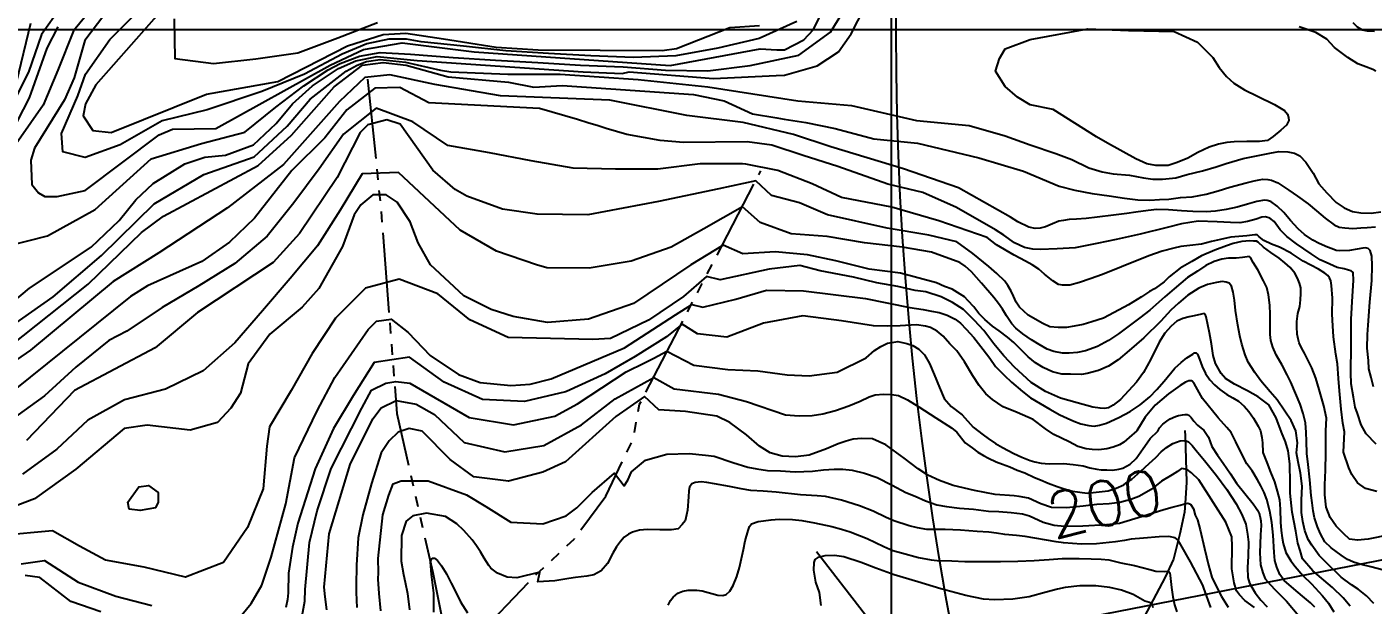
# Model space of a CAD drawing. Header units: millimetres. Extents: x 548366 to 1117317, y 7446967 to 14899125.
# Drawn here: x 550548 to 551813, y 7454874 to 7455417 of the extents above; entities that cross this region are included whole.
import ezdxf
from ezdxf.enums import TextEntityAlignment as Align

# ---------------------------------------------------------------- set-up
doc = ezdxf.new("R2010")
doc.units = ezdxf.units.MM
doc.header["$MEASUREMENT"] = 0
doc.linetypes.add('RIO_PERIODICO', pattern=[5.8, 3, -0.4, 0.4, -0.4, 0.4, -0.4, 0.4, -0.4])
for name, color, linetype in [('CURVA_INTERMEDIÁRIA', 32, 'Continuous'), ('CURVA_MESTRA', 36, 'Continuous'), ('MALHA_TM', 8, 'Continuous'), ('RADIAIS', 222, 'Continuous'), ('RIO_PERIÓDICO', 4, 'RIO_PERIODICO'), ('RIO_PERMANENTE', 4, 'Continuous'), ('TXT_CURVA_MESTRA', 7, 'Continuous')]:
    doc.layers.add(name, color=color, linetype=linetype)
doc.styles.add('ROMANS', font='romans.shx')

msp = doc.modelspace()

# ---------------------------------------------------------------- linework, layer by layer
at = {"layer": 'CURVA_INTERMEDIÁRIA'}
for points, elevation in [([(550626.4, 7455435.9), (550602.5, 7455404.4), (550592.4, 7455369.6), (550583.5, 7455348.7), (550555.3, 7455303.5), (550551.9, 7455292), (550552.8, 7455269.1), (550558.9, 7455261.4), (550564.9, 7455258.1), (550576.4, 7455258.1), (550602.8, 7455263.7), (550672.5, 7455316), (550684.8, 7455321.3), (550725.6, 7455321.7), (550832.9, 7455381.5), (550864.5, 7455396.1), (550900.6, 7455402.2), (550968.2, 7455394), (551152.6, 7455381), (551237.1, 7455396.6), (551252.8, 7455395.9), (551260, 7455395.6), (551278, 7455405), (551287.3, 7455414.7), (551318.8, 7455480.3)], 360), ([(550499.6, 7455129.3), (550550.5, 7455171.7), (550608.4, 7455210.3), (550634.9, 7455235.4), (550650.4, 7455254.9), (550666.6, 7455270.2), (550696.5, 7455288.8), (550715.3, 7455294.9), (550734.8, 7455296.7), (550761, 7455306.6), (550782.3, 7455326.7), (550797.5, 7455345.1), (550816.5, 7455361.9), (550840.9, 7455378.3), (550857.1, 7455385.3), (550877.3, 7455389.5), (550914.7, 7455385.7), (551070.6, 7455375.1), (551107.5, 7455373.5), (551114.1, 7455375), (551193.3, 7455368.7), (551252.1, 7455371.7), (551259.9, 7455372.1), (551290.7, 7455380.6), (551310.8, 7455393.8), (551322.6, 7455410.7), (551353.3, 7455470.9)], 340), ([(550579.8, 7455435.3), (550561.8, 7455410.1), (550549.7, 7455374.8), (550534.6, 7455344.9)], 330), ([(551271.6, 7455422.4), (551236, 7455406.3), (551197.2, 7455397.4), (551157.9, 7455390.1), (551118, 7455388.7), (551078, 7455390.2), (551038.1, 7455392.2), (550998.2, 7455394.8), (550958.4, 7455399.3), (550918.6, 7455403.2), (550904.9, 7455405.9), (550888.3, 7455405.9), (550867.6, 7455401.5), (550844.2, 7455391.7), (550808.9, 7455372.9), (550768.8, 7455356.5), (550717.4, 7455339.4), (550675.3, 7455328.9), (550635.8, 7455306.5), (550602.9, 7455294.6), (550581.8, 7455299.9), (550580.5, 7455317), (550596.1, 7455352.5), (550603.1, 7455373), (550626.1, 7455405.4), (550654.3, 7455433.8)], 370), ([(550679.2, 7455437.9), (550612.9, 7455362.9), (550603.2, 7455344.9), (550601.1, 7455333.9), (550610.2, 7455319.9), (550627.4, 7455318.2), (550716.9, 7455354.1), (550783.9, 7455366.1), (550849.2, 7455399.6), (550882.9, 7455410.1), (550904.2, 7455411.4), (550939.5, 7455406.2), (550988.9, 7455398.4), (551028.6, 7455395.9), (551144.9, 7455395.1), (551158.4, 7455397), (551208.6, 7455416.6), (551236.3, 7455418.7)], 380), ([(550577.2, 7455417.5), (550566.9, 7455397.2), (550550.1, 7455350.8), (550532.9, 7455317.2)], 340), ([(550551.5, 7455420.4), (550537.9, 7455364.8)], 320), ([(550686.4, 7455424.9), (550687.1, 7455387.6), (550723.5, 7455383), (550763.2, 7455387.2), (550802.7, 7455393), (550840.1, 7455407.1), (550877.4, 7455421.4)], 390), ([(551815.6, 7455375.8), (551812.7, 7455377.4), (551806.2, 7455379.8), (551798.7, 7455382.5), (551789.1, 7455388.6), (551776.8, 7455398), (551769.5, 7455405.7), (551759.1, 7455411.9), (551743.6, 7455417.4)], 330), ([(551814.4, 7455412.9), (551807.6, 7455413.4), (551802.9, 7455414.3), (551798.3, 7455417.1), (551794.1, 7455421)], 320), ([(550524.2, 7455129.6), (550572.8, 7455163.8), (550618.1, 7455202.5), (550667.8, 7455251.1), (550714.2, 7455278.7), (550761.7, 7455295.3), (550792.7, 7455324), (550814.2, 7455349.4), (550848.1, 7455375.8), (550858.4, 7455381.2), (550867.2, 7455384.9), (550880.1, 7455386.6), (550903.9, 7455384.3), (550936.8, 7455376.5), (550946.3, 7455375.2), (551000.1, 7455372.8), (551049.1, 7455372.8), (551122.5, 7455367.9), (551188, 7455361.1), (551272.4, 7455347.7), (551322.8, 7455343.6), (551384.1, 7455329.3), (551433.3, 7455324.7), (551467.3, 7455314.9), (551490.7, 7455306.6), (551514.9, 7455298.3), (551529.8, 7455292.7), (551545.9, 7455285), (551558.3, 7455281), (551568.8, 7455279.2), (551584, 7455277.9), (551597.3, 7455275.6), (551606, 7455274.3), (551615.1, 7455274.3), (551627.7, 7455275.6), (551638.4, 7455278.5), (551652.7, 7455282), (551665.6, 7455285.8), (551675, 7455289.1), (551691, 7455293.7), (551704.9, 7455296.6), (551715.8, 7455298.8), (551724.4, 7455300.1), (551732.7, 7455299.8), (551739, 7455298.8), (551744.2, 7455296.3), (551749.6, 7455290.3), (551756.6, 7455279.8), (551762.1, 7455270), (551769.4, 7455261.4), (551778.4, 7455252.3), (551785.8, 7455247.4), (551793.7, 7455243.8), (551801.3, 7455242.7), (551811.1, 7455242.4), (551820.2, 7455243.6)], 330), ([(550532.3, 7455117.4), (550605.6, 7455175.7), (550655.7, 7455224.2), (550676.5, 7455239.5), (550765.3, 7455287.2), (550796.7, 7455315.5), (550836.7, 7455361.1), (550863.4, 7455381.4), (550882.8, 7455383.9), (550904.5, 7455381.4), (550943.8, 7455370.3), (551000.6, 7455365.3), (551024.5, 7455360.6), (551051, 7455362.3), (551174.3, 7455353.7), (551203.2, 7455347.9), (551229.7, 7455335.7), (551252.8, 7455331.8), (551259.7, 7455330.6), (551280, 7455327.4), (551307.4, 7455321.8), (551343.8, 7455312.1), (551385, 7455308), (551442.4, 7455294.3), (551484.6, 7455281.7), (551518, 7455267.8), (551532.8, 7455263.9), (551549.1, 7455260.9), (551565, 7455258.5), (551579.4, 7455256.5), (551591.8, 7455254.9), (551603.1, 7455254.4), (551612.3, 7455255), (551621, 7455255.6), (551632, 7455257), (551643.1, 7455257.8), (551656.2, 7455260.1), (551667.4, 7455263.3), (551678.5, 7455266.8), (551693.6, 7455270.7), (551701.2, 7455272.8), (551705.8, 7455273.7), (551709.5, 7455274.3), (551714.2, 7455273.8), (551717.5, 7455273.3), (551723.3, 7455270.9), (551733.8, 7455263.8), (551742, 7455258.3), (551751.9, 7455251.2), (551759.7, 7455244.6), (551767.9, 7455237.5), (551776.4, 7455231.2), (551781.1, 7455229.1), (551786.4, 7455228.4), (551794, 7455227.9), (551801.4, 7455228.5), (551807.4, 7455229), (551815.1, 7455229.5)], 320), ([(551813.3, 7455079.1), (551811.1, 7455088), (551809.1, 7455096.2), (551808.6, 7455104), (551807.4, 7455115.4), (551807.7, 7455128.2), (551808.2, 7455137.1), (551809.9, 7455158.8), (551811.7, 7455178.9), (551812.2, 7455192.9), (551811.9, 7455201.8), (551810.2, 7455207.3), (551808.3, 7455209.2), (551805.8, 7455209.6), (551803.4, 7455209.5), (551797.9, 7455208.4), (551790.9, 7455207.2), (551781.8, 7455207), (551778.4, 7455207.3), (551774.4, 7455208.8), (551770.1, 7455210.5), (551762.3, 7455213.7), (551756.3, 7455217), (551748.4, 7455222.4), (551742.7, 7455227.7), (551735.5, 7455235.5), (551729.1, 7455242.8), (551722.9, 7455248.9), (551716.8, 7455253.2), (551713.3, 7455254.3), (551710.8, 7455254.5), (551703.8, 7455253.3), (551695, 7455250.8), (551685.2, 7455247.8), (551675, 7455245.9), (551665, 7455244.2), (551656.2, 7455243.5), (551643.7, 7455243.8), (551632.9, 7455244.6), (551620.7, 7455245.5), (551609.8, 7455245.7), (551601.6, 7455244.7), (551589.9, 7455243.3), (551581.5, 7455242.1), (551568.9, 7455240.5), (551553.8, 7455238.5), (551543.5, 7455237.3), (551534.2, 7455236.6), (551527.4, 7455236.4), (551522.2, 7455235.4), (551517.8, 7455234.7), (551511.8, 7455232.3), (551505.3, 7455229.6), (551500, 7455228.3), (551495.6, 7455228), (551489.6, 7455229.3), (551479.2, 7455234.3), (551472.2, 7455238.7), (551423.5, 7455266), (551371.6, 7455283.9), (551303.4, 7455304.5), (551268.5, 7455316.2), (551221, 7455327.6), (551168.3, 7455334.1), (551095.9, 7455348.6), (550993.2, 7455352.6), (550931.3, 7455363.1), (550889.2, 7455372.3), (550865.5, 7455369.7), (550841.8, 7455347.3), (550789.2, 7455288.1), (550736.5, 7455247.2), (550672, 7455205.1), (550629.2, 7455178.1), (550551.5, 7455113.6), (550497.6, 7455076.8)], 310), ([(551816.6, 7454980.8), (551805.9, 7454983.6), (551798.2, 7454989), (551793.1, 7454996.8), (551790.2, 7455003), (551785, 7455017.9), (551786.2, 7455036.8), (551784.6, 7455045.1), (551783, 7455058.1), (551781.3, 7455075.3), (551780.6, 7455087), (551779.4, 7455100.8), (551777.9, 7455110), (551775.6, 7455126.1), (551775.1, 7455136.4), (551774.5, 7455147.3), (551774.8, 7455162.5), (551773.9, 7455174.3), (551773.1, 7455178.8), (551771.9, 7455181.6), (551770.4, 7455183.6), (551767.6, 7455185.9), (551761.6, 7455189.6), (551747.1, 7455197.3), (551735.9, 7455204.6), (551725.1, 7455210.3), (551717.6, 7455213.1), (551710.3, 7455216.7), (551705.8, 7455220.2), (551704.1, 7455221.9), (551701.8, 7455222), (551694.3, 7455221), (551679.3, 7455219.7), (551669.7, 7455217.6), (551661.2, 7455215.6), (551651.7, 7455213.3), (551640.7, 7455212), (551632.3, 7455211), (551625.7, 7455209.5), (551614.8, 7455206.5), (551602.1, 7455202.2), (551576.5, 7455191.9), (551558.8, 7455184.8), (551547.2, 7455180.5), (551537, 7455177.3), (551528.1, 7455174.7), (551521.2, 7455174.6), (551517.5, 7455175.3), (551511.9, 7455178.6), (551504.2, 7455185.1), (551499, 7455189.8), (551492.6, 7455193.8), (551486.5, 7455197.2), (551475.7, 7455203), (551459, 7455212.7), (551450.4, 7455219.6), (551404.8, 7455235.2), (551360.9, 7455247.9), (551313.6, 7455257.1), (551285.9, 7455269.8), (551253.6, 7455282.5), (551223.6, 7455288.2), (551220.4, 7455288.7), (551180.7, 7455288.7), (551141, 7455283.6), (551101.1, 7455283.5), (551061.3, 7455284.6), (551022, 7455291.5), (550982.7, 7455299), (550943.5, 7455305.9), (550910.6, 7455328.1), (550876.3, 7455341.1), (550845.7, 7455316.6), (550822.7, 7455284), (550798.9, 7455251.9), (550774, 7455220.7), (550743.6, 7455195), (550709.6, 7455173.9), (550675.3, 7455153.6), (550642.1, 7455131.6), (550625.1, 7455122.6), (550594.2, 7455097.6), (550564.5, 7455070.8), (550532.2, 7455047.2)], 290), ([(551828.5, 7454940), (551808.4, 7454936.1), (551798.2, 7454935), (551790.9, 7454936.2), (551785, 7454941.4), (551778.2, 7454948.4), (551772.6, 7454956.5), (551768.9, 7454966.1), (551767.7, 7454977.7), (551767.6, 7454987.2), (551768.1, 7455000.9), (551768.6, 7455016.8), (551768.7, 7455037.9), (551769.2, 7455049.7), (551766.8, 7455061.2), (551762.3, 7455076.6), (551759.1, 7455087.4), (551755.5, 7455097), (551751.1, 7455105.8), (551748.4, 7455110.8), (551745.7, 7455115.7), (551743.5, 7455120.6), (551742.4, 7455124.4), (551741.7, 7455128.7), (551741.4, 7455135.4), (551741.4, 7455140.4), (551742.3, 7455148), (551744, 7455154.7), (551744.8, 7455161), (551745.1, 7455166.9), (551745, 7455172.2), (551743.8, 7455176.7), (551741.9, 7455181.1), (551739.3, 7455185.8), (551734.9, 7455191.3), (551730.1, 7455195.7), (551724.7, 7455199.9), (551716.9, 7455205.4), (551709.9, 7455210.4), (551705.1, 7455215), (551703.3, 7455216.1), (551700.6, 7455216.1), (551697, 7455216.3), (551689.5, 7455215.6), (551681.6, 7455213.7), (551675.3, 7455211.7), (551664.2, 7455207.6), (551651.6, 7455202.2), (551642.7, 7455197), (551631.7, 7455190.7), (551621.3, 7455182.4), (551616.6, 7455177.8), (551612.1, 7455174.3), (551607.6, 7455171.3), (551603, 7455168.6), (551595.3, 7455163.7), (551583.1, 7455156.3), (551574.4, 7455151.6), (551559.5, 7455143.7), (551548.7, 7455140.2), (551540.5, 7455137.7), (551532.2, 7455136), (551524.9, 7455134.9), (551517.1, 7455134.8), (551509.3, 7455135.6), (551502.5, 7455138.6), (551489, 7455146.5), (551480.7, 7455154.1), (551477.6, 7455158.6), (551475.2, 7455164.3), (551473, 7455168.9), (551469.8, 7455174.5), (551466.8, 7455178.5), (551459.4, 7455185.5), (551451.9, 7455192.2), (551436.9, 7455204.4), (551421.9, 7455215.3), (551395.5, 7455221.7), (551356.3, 7455228.1), (551300.3, 7455240.9), (551273.9, 7455252.1), (551247.8, 7455258.8), (551233.1, 7455272.8), (551198.3, 7455265.3), (551141.6, 7455253.3), (551075, 7455240.6), (551027.5, 7455241.4), (550995, 7455246.2), (550961.4, 7455258.3), (550950.5, 7455264.6), (550929.4, 7455282.6), (550898.7, 7455325.9), (550886.4, 7455330), (550868.5, 7455325.3), (550861.3, 7455318.2), (550839.5, 7455275.9), (550804.3, 7455223.1), (550779.6, 7455195.9), (550708.4, 7455149), (550668.6, 7455115.9), (550592.9, 7455075.8), (550547.6, 7455028.8)], 280), ([(551822.8, 7454906.9), (551810.8, 7454910.2), (551801.7, 7454912.1), (551794.6, 7454914.5), (551791.2, 7454916.1), (551789, 7454917.1), (551783, 7454921), (551773.5, 7454928), (551767.5, 7454933.6), (551763.5, 7454941.2), (551760.6, 7454947.7), (551757.9, 7454956), (551756.5, 7454962.7), (551755.6, 7454970.3), (551754.9, 7454977.2), (551753.6, 7454991.8), (551751.9, 7455006.2), (551750.6, 7455016.4), (551750.5, 7455028), (551750.1, 7455036.2), (551749.5, 7455045.4), (551747.1, 7455054.1), (551744.3, 7455063), (551740.2, 7455073.2), (551735.6, 7455083.7), (551732.3, 7455090.5), (551727.5, 7455099.4), (551722, 7455109.3), (551718.8, 7455116.4), (551716.8, 7455122.6), (551716.2, 7455128.3), (551716.2, 7455134), (551716.3, 7455147.2), (551715.8, 7455155.9), (551714.6, 7455165.7), (551713.1, 7455172.6), (551710, 7455178.8), (551704.6, 7455189.1), (551700.3, 7455196), (551697.7, 7455200.6), (551696.5, 7455201.6), (551694.7, 7455201.4), (551690.4, 7455200.8), (551684.4, 7455199.9), (551677, 7455199.9), (551670.9, 7455199.1), (551663.5, 7455197), (551655.7, 7455193.2), (551648, 7455187.9), (551638.5, 7455181.8), (551626.1, 7455171.3), (551617.3, 7455163.7), (551603.1, 7455151.2), (551593.8, 7455143.9), (551581.3, 7455134.5), (551573.8, 7455129), (551564.5, 7455122.7), (551554.1, 7455117), (551542.8, 7455113), (551535.2, 7455111.3), (551527.3, 7455110.7), (551521, 7455110.9), (551513, 7455112.3), (551506.7, 7455114.4), (551499.1, 7455118.9), (551492.1, 7455123.3), (551483.8, 7455129), (551477.3, 7455134.3), (551473.6, 7455138.3), (551468.6, 7455146), (551464.6, 7455152), (551460.9, 7455157.3), (551456.5, 7455163.2), (551445.1, 7455176.5), (551435.5, 7455187.3), (551429.6, 7455192.6), (551424.6, 7455195.9), (551397.9, 7455205.6), (551370.8, 7455210.3), (551335, 7455214.4), (551299.9, 7455220.4), (551266.1, 7455222.9), (551237.2, 7455233.5), (551220.5, 7455248.3), (551184.1, 7455227.6), (551153.5, 7455210.3), (551115.9, 7455197.1), (551076.5, 7455190.5), (551036.6, 7455191), (551026.8, 7455193.9), (550989.2, 7455206.6), (550955.2, 7455226.4), (550926.4, 7455253.3), (550897.4, 7455280.5), (550863.2, 7455279.2), (550842.5, 7455245.2), (550821.2, 7455211.5), (550795.4, 7455181), (550769.6, 7455150.5), (550743.6, 7455120.5), (550713.7, 7455094.1), (550678.4, 7455076.9), (550639.8, 7455066.9), (550605.3, 7455048), (550576.2, 7455020.6), (550544.1, 7454997)], 270), ([(551813.6, 7454875.6), (551806.7, 7454882.9), (551799, 7454889), (551792.6, 7454893.2), (551783, 7454900.4), (551769, 7454914), (551762.4, 7454920.8), (551755.4, 7454930.3), (551751.9, 7454935.8), (551748.8, 7454944.1), (551746.8, 7454952.5), (551745.8, 7454961.1), (551745.8, 7454972.8), (551746.2, 7454985.8), (551744.7, 7454998), (551742.6, 7455008.7), (551741, 7455017.2), (551741.8, 7455026.7), (551740.5, 7455037.9), (551735.9, 7455047.4), (551730.1, 7455056.3), (551722.8, 7455066.8), (551716.2, 7455074.6), (551707.6, 7455084.8), (551701.7, 7455092.7), (551695.6, 7455102.2), (551692.7, 7455109.2), (551689.6, 7455119.2), (551687.6, 7455127.1), (551685.8, 7455137.2), (551683.7, 7455150.9), (551682.8, 7455160.6), (551681.6, 7455168), (551679.8, 7455173.8), (551677.8, 7455176.5), (551675, 7455177.6), (551671.1, 7455178.2), (551665.8, 7455177.2), (551657.5, 7455175.3), (551649.3, 7455171.9), (551638.9, 7455165.3), (551630.2, 7455157.7), (551623, 7455151.3), (551613.6, 7455141), (551597.5, 7455125.1), (551583.9, 7455113.2), (551573.3, 7455104.4), (551564.3, 7455098.5), (551555.1, 7455094.4), (551544.4, 7455091.6), (551539, 7455090.9), (551528.6, 7455091), (551520.6, 7455091), (551511.7, 7455093.1), (551503, 7455097.3), (551495.7, 7455101.8), (551489, 7455107.5), (551481.2, 7455115), (551475.4, 7455120.9), (551469.6, 7455125.9), (551461.6, 7455131.7), (551455.4, 7455136), (551448.3, 7455142.3), (551442.4, 7455148), (551437.9, 7455154.3), (551432.6, 7455160), (551429, 7455163.6), (551425, 7455166.3), (551417.4, 7455170.9), (551410.1, 7455173.5), (551402.7, 7455176.9), (551368.9, 7455186), (551339.4, 7455189.8), (551308.1, 7455197.4), (551281.5, 7455203.1), (551251.1, 7455205.9), (551220.7, 7455204), (551202.4, 7455212.1), (551171.8, 7455193.9), (551118, 7455157.4), (551075.7, 7455142.7), (551037.1, 7455139.7), (551005.1, 7455145.1), (550984.3, 7455151.7), (550958.5, 7455164.5), (550927.4, 7455193.7), (550915.7, 7455214.3), (550908.1, 7455234.3), (550895.9, 7455252.7), (550885.6, 7455259.6), (550873.1, 7455259.6), (550862, 7455250.2), (550855.6, 7455240.7), (550844.7, 7455211.1), (550822.5, 7455171.5), (550806.7, 7455154.1), (550776.5, 7455128.7), (550756, 7455100.8), (550748.7, 7455073.2), (550739.8, 7455059.2), (550727.1, 7455045.8), (550701.4, 7455038.6), (550661, 7455043.3), (550639.5, 7455040.1), (550594.2, 7455001.7), (550555.3, 7454973.9), (550510.4, 7454956.9)], 260), ([(550749.9, 7454865), (550758.9, 7454875.6), (550768.7, 7454892.8), (550777.7, 7454919), (550791.4, 7454969.4), (550799.4, 7455012.4), (550820.7, 7455056.6), (550837.3, 7455088), (550868.9, 7455132.9), (550876.6, 7455140.8), (550890.4, 7455142.6), (550906.3, 7455130.3), (550927.1, 7455108.7), (550953.7, 7455090.7), (550974.1, 7455083.2), (551002.9, 7455080.3), (551021, 7455081.8), (551040.7, 7455086.7), (551109.7, 7455115.7), (551157.4, 7455146.8), (551173, 7455156.5), (551183.1, 7455154), (551214.3, 7455161.6), (551243.1, 7455169.9), (551277.9, 7455169.2), (551336, 7455162.3), (551377.8, 7455153.7), (551390.1, 7455151.8), (551397.9, 7455150.4), (551405.2, 7455149), (551412.9, 7455146.5), (551420.4, 7455142.7), (551425.2, 7455138.9), (551430.7, 7455133.2), (551437.9, 7455125.4), (551446.7, 7455114.3), (551452.9, 7455106.1), (551458.3, 7455098.4), (551466.7, 7455089.7), (551473.3, 7455083.7), (551483.5, 7455074.9), (551491.2, 7455068.8), (551500.1, 7455063.6), (551509.2, 7455058.3), (551518.7, 7455053), (551525.5, 7455049.8), (551531.7, 7455046.9), (551538.5, 7455044.5), (551545.9, 7455042.9), (551550.9, 7455042.3), (551555.8, 7455043), (551562.5, 7455044.9), (551573.9, 7455050.2), (551584.8, 7455056), (551594, 7455062.4), (551603.3, 7455069.7), (551609.8, 7455076.5), (551616.7, 7455084.4), (551626.8, 7455096.6), (551632.6, 7455101.9), (551638, 7455106.5), (551643.5, 7455110), (551645, 7455111.2), (551646.8, 7455111.2), (551648, 7455109.9), (551649.8, 7455105.2), (551652.3, 7455098.4), (551655.6, 7455091.7), (551659.6, 7455085.7), (551663.8, 7455081.1), (551669, 7455076.8), (551675.6, 7455072.1), (551681.3, 7455068.9), (551686.5, 7455065.6), (551691.7, 7455060.9), (551696.1, 7455056), (551700.6, 7455049.7), (551705.1, 7455042.1), (551707.2, 7455037.8), (551708.3, 7455031.6), (551709, 7455026.6), (551709.5, 7455017.5), (551713.2, 7455008), (551716.5, 7454998.9), (551720.4, 7454990), (551722.9, 7454981.1), (551724.9, 7454972.9), (551725.5, 7454964.3), (551726, 7454951.9), (551726.5, 7454944.1), (551727.4, 7454937.2), (551728.4, 7454932), (551731.1, 7454923.6), (551735.6, 7454915.8), (551739.7, 7454910.5), (551747, 7454901.9), (551755.2, 7454894.2), (551765.4, 7454882.8), (551771, 7454875.8), (551776.2, 7454867.8)], 240), ([(551758.3, 7454872.3), (551754, 7454876.2), (551746.7, 7454882.4), (551738.5, 7454889.3), (551729.4, 7454897.3), (551725.3, 7454903), (551722.6, 7454909.6), (551720.7, 7454916), (551720, 7454923.6), (551719.2, 7454939.8), (551717.7, 7454951.8), (551715.8, 7454962.2), (551713, 7454973.2), (551710.5, 7454979.9), (551707.6, 7454986), (551704.3, 7454991.8), (551699.3, 7455000.2), (551694.3, 7455006.9), (551689, 7455017.2), (551683.9, 7455027.6), (551679.7, 7455036.4), (551675.6, 7455040.9), (551667.5, 7455049.9), (551652.7, 7455068.1), (551644.7, 7455082.4), (551642.6, 7455084.7), (551639.7, 7455084.9), (551636.7, 7455083.5), (551631.6, 7455080.3), (551620.8, 7455072.5), (551608.2, 7455061.8), (551598.7, 7455050.8), (551591.1, 7455037.7), (551583.8, 7455031.5), (551578.7, 7455027.1), (551574.6, 7455024.7), (551568.8, 7455022.6), (551562.9, 7455021), (551555.4, 7455020.1), (551548.9, 7455020.4), (551543.4, 7455021), (551535.5, 7455023.1), (551527.3, 7455027.5), (551520.1, 7455030.8), (551513.1, 7455034.5), (551505, 7455039.6), (551493.7, 7455048.4), (551478.5, 7455055), (551465.5, 7455060.4), (551455.2, 7455067.2), (551449.1, 7455072.5), (551442.9, 7455080.3), (551436.9, 7455089.4), (551429.1, 7455102.6), (551421.8, 7455112.9), (551415.4, 7455119.7), (551408.9, 7455126.8), (551403.3, 7455131.4), (551397.1, 7455134.8), (551392.5, 7455136.3), (551383.9, 7455137.4), (551368.6, 7455136.5), (551356.5, 7455136.3), (551343.5, 7455136.4), (551313.4, 7455141.2), (551277.2, 7455146), (551240.1, 7455139.1), (551205.6, 7455125.8), (551178.1, 7455128.9), (551163.7, 7455138.1), (551148.9, 7455126), (551119.5, 7455107.7), (551091.3, 7455091.3), (551055, 7455074.7), (551054.3, 7455074.5), (551015.6, 7455065.3), (550976.3, 7455067.3), (550940, 7455083.4), (550907.7, 7455106.9), (550874.4, 7455101.9), (550854.5, 7455070.8), (550836.1, 7455040.1), (550819, 7455002.2), (550802.6, 7454951.1), (550797.8, 7454928.4), (550793.8, 7454904.1), (550793.7, 7454885.5), (550793.1, 7454879.5), (550791.5, 7454871.9)], 230), ([(550806.2, 7454860.7), (550809.1, 7454877.9), (550809.5, 7454888.7), (550813.7, 7454933), (550820.7, 7454962.7), (550834.1, 7455002.4), (550862.7, 7455059), (550871.9, 7455075.9), (550885.5, 7455082.7), (550894.6, 7455084.3), (550908, 7455082.7), (550963.5, 7455050.5), (551005.4, 7455043.4), (551044.2, 7455051.7), (551065.5, 7455063.1), (551111, 7455093.1), (551129.1, 7455102), (551137.2, 7455106.1), (551149.4, 7455112.7), (551174.7, 7455099.5), (551206.7, 7455095.3), (551234.8, 7455094.2), (551262.5, 7455090.3), (551283, 7455089.6), (551309.4, 7455092.9), (551336.8, 7455106.5), (551344.6, 7455113.2), (551350.5, 7455117), (551356.7, 7455120.2), (551366.5, 7455121.6), (551374.8, 7455120), (551380.4, 7455118.1), (551386.2, 7455114.5), (551391.5, 7455109.2), (551396.3, 7455101.2), (551400.7, 7455090.9), (551405.7, 7455078.4), (551409.8, 7455068.1), (551416.5, 7455060.7), (551426.8, 7455052.7), (551437.1, 7455041.4), (551446.7, 7455034.2), (551451.2, 7455030.6), (551458.2, 7455025.9), (551464.8, 7455022.1), (551475.3, 7455016.5), (551483, 7455013), (551490.8, 7455009.9), (551495.1, 7455008.6), (551501.2, 7455007.5), (551508.5, 7455006.9), (551522, 7455007.1), (551531, 7455006.3), (551540.7, 7455004.9), (551546.8, 7455003.1), (551553.4, 7455001.7), (551557.3, 7455001.3), (551562.9, 7455001.1), (551568.1, 7455000.9), (551574.1, 7455001.8), (551577.8, 7455002.7), (551584.7, 7455006.6), (551590.3, 7455011.8), (551596.8, 7455021.2), (551600.6, 7455026.6), (551603.5, 7455030.6), (551610.8, 7455037.6), (551612.4, 7455040.6), (551615.3, 7455044.2), (551619.1, 7455046.9), (551622.4, 7455049), (551627.2, 7455051.4), (551630, 7455052.1), (551633.8, 7455053), (551636, 7455053.2), (551638.3, 7455053.2), (551639.7, 7455052.6), (551641.9, 7455050.2), (551644.5, 7455046.9), (551648.1, 7455043), (551651.4, 7455040.4), (551654, 7455038.3), (551658.4, 7455031.9), (551661.4, 7455023.1), (551666.9, 7455015.1), (551672, 7455007.6), (551679, 7454997.3), (551684.7, 7454988.7), (551692.3, 7454978.9), (551700.2, 7454969.4), (551702.5, 7454966.1), (551704.4, 7454963.2), (551705.9, 7454960.3), (551706.6, 7454958.1), (551707.5, 7454953.4), (551707.9, 7454949), (551707.3, 7454940.2), (551706.6, 7454923.2), (551707.3, 7454911.9), (551709.3, 7454904.4), (551711.7, 7454898.9), (551716.6, 7454893), (551720.9, 7454888.3), (551724.7, 7454884.7), (551731.6, 7454877.9), (551743.2, 7454863.9)], 220), ([(550829.8, 7454869.7), (550828.2, 7454882), (550827.4, 7454891.1), (550832.2, 7454941.2), (550851.9, 7455006.1), (550873.1, 7455049.2), (550881.1, 7455059.3), (550895, 7455066.4), (550913.7, 7455062.8), (550931.1, 7455053.2), (550958.8, 7455026.8), (550997.3, 7455018.2), (551033.7, 7455024.2), (551069.3, 7455043.4), (551100.9, 7455067.9), (551137.3, 7455088), (551156.1, 7455077.2), (551197.9, 7455072.3), (551224.1, 7455065.3), (551260.8, 7455053), (551273.6, 7455051.9), (551286, 7455052.1), (551296, 7455053.9), (551307.9, 7455056.9), (551320.5, 7455061.2), (551331.1, 7455065.8), (551339.5, 7455069.9), (551345, 7455071.8), (551353, 7455072.4), (551360.5, 7455071.9), (551366.9, 7455071.1), (551375.5, 7455066.9), (551386, 7455060.3), (551402.2, 7455050), (551416.8, 7455040.6), (551421.7, 7455036.7), (551429.6, 7455026.6), (551436.4, 7455021.7), (551441.6, 7455017.9), (551447, 7455014.7), (551451.6, 7455012.2), (551458.7, 7455008.8), (551464.8, 7455006.5), (551471.6, 7455003.9), (551478.5, 7455000.9), (551485.8, 7454998.4), (551494.8, 7454994.1), (551500.6, 7454991.7), (551507.8, 7454988.6), (551516.2, 7454985.6), (551521.6, 7454983.8), (551530.6, 7454981.1), (551544.4, 7454979.2), (551563.9, 7454981.6), (551571.6, 7454984.1), (551578.9, 7454987.2), (551582.3, 7454989.8), (551586.4, 7454992.4), (551594.7, 7455000), (551602.4, 7455007.2), (551608.9, 7455012.7), (551613.9, 7455018.2), (551618.7, 7455022.1), (551624.7, 7455025.9), (551631.7, 7455028.3), (551636.6, 7455028.8), (551639.5, 7455027.6), (551643, 7455024.1), (551646.8, 7455019.3), (551654.4, 7455009.8), (551665.8, 7454996), (551675.6, 7454982.6), (551684.3, 7454969.4), (551689.7, 7454959.1), (551693.5, 7454950), (551695, 7454940.9), (551695.9, 7454933.3), (551695.7, 7454920.2), (551694.8, 7454909.3), (551695.3, 7454899.9), (551696.9, 7454894.7), (551702.1, 7454885.6), (551707.5, 7454878.9), (551713.4, 7454872.6)], 210), ([(550880.7, 7454868.6), (550879.2, 7454884.9), (550878.2, 7454898.4), (550878.4, 7454904.7), (550878.1, 7454918), (550882.5, 7454958.8), (550888.1, 7454977.5), (550892.2, 7454988), (550899.9, 7454990.7), (550925.1, 7454990.8), (550961.2, 7454977.7), (550979.3, 7454966.6), (551002.9, 7454952), (551032.8, 7454950.6), (551054.7, 7454958.1), (551064.9, 7454965.5), (551079.1, 7454979.8), (551100.2, 7454998.1), (551109.2, 7454986), (551109.2, 7454986), (551112.7, 7454991.5), (551116.1, 7454999.2), (551129.3, 7455010.3), (551149.5, 7455015.8), (551170.3, 7455016.5), (551185.6, 7455015.1), (551193.8, 7455013.9), (551211.3, 7455008.1), (551225.4, 7455003.8), (551233.9, 7455002.2), (551244, 7455000.6), (551256.1, 7455000.1), (551270.1, 7454999.4), (551286.1, 7455000), (551296.7, 7455001.3), (551306.5, 7455001.7), (551314.8, 7455001.7), (551323.4, 7455000.9), (551335.2, 7454998.2), (551346.9, 7454994), (551361.2, 7454986.9), (551374, 7454979.9), (551382.6, 7454976.3), (551392.3, 7454972.1), (551403.1, 7454968.4), (551412.1, 7454966.7), (551424.5, 7454965.3), (551437.6, 7454964.1), (551451.7, 7454962.5), (551461.2, 7454962), (551473, 7454961), (551483.4, 7454959.8), (551490, 7454958), (551503, 7454952), (551513.2, 7454949.3), (551523.1, 7454948.2), (551540.1, 7454948.7), (551562.5, 7454949.8), (551574.6, 7454951.2), (551596.2, 7454957.6), (551616.3, 7454963.8), (551624.3, 7454966.2), (551631.8, 7454968.1), (551635.6, 7454969.1), (551638.9, 7454969.9), (551641.3, 7454968.8), (551644.1, 7454964.6), (551645.9, 7454958.7), (551648, 7454954.3), (551650.4, 7454944.9), (551654.6, 7454927.2), (551658.3, 7454911.5), (551661.3, 7454900.5), (551665.3, 7454892.4), (551670.6, 7454882.2), (551676.9, 7454872.1)], 190), ([(551660.5, 7454872), (551654, 7454889.9), (551653, 7454892.9), (551641.4, 7454914.8), (551632.4, 7454930.6), (551629.8, 7454935.1), (551627, 7454937.4), (551621, 7454938.5), (551611.9, 7454938.2), (551597.1, 7454937), (551585.7, 7454936), (551579.5, 7454934.7), (551570.9, 7454933.7), (551553.2, 7454931.8), (551539, 7454931.3), (551522, 7454932.6), (551515.2, 7454933.7), (551485.9, 7454938.7), (551477.9, 7454939.5), (551467.1, 7454940.5), (551459.2, 7454941.6), (551451.8, 7454942.5), (551440.8, 7454943.1), (551425.2, 7454944.4), (551410.8, 7454945.1), (551393.7, 7454945.1), (551384.8, 7454946.7), (551377.2, 7454948.6), (551362.6, 7454953.3), (551355.4, 7454956.4), (551343.2, 7454962.4), (551330.5, 7454967.3), (551313.5, 7454972.7), (551298.4, 7454976.1), (551290.5, 7454976.9), (551274.9, 7454977.6), (551252.1, 7454980.1), (551239.9, 7454981), (551228.3, 7454981.8), (551219.3, 7454983.4), (551208.3, 7454985.6), (551194.3, 7454988.1), (551186.9, 7454989.3), (551181.7, 7454989.9), (551176, 7454989.4), (551172.9, 7454988), (551170.8, 7454984.9), (551170.1, 7454981.4), (551169.6, 7454975.9), (551168.9, 7454963.3), (551167.9, 7454958.9), (551166.6, 7454953.4), (551163.8, 7454949.7), (551159.9, 7454945.8), (551153.7, 7454944.8), (551142.8, 7454944.8), (551131.3, 7454945.1), (551123.8, 7454944.5), (551117, 7454942.7), (551113.4, 7454940.8), (551109.2, 7454937.8), (551105.8, 7454934), (551102.1, 7454928.9), (551098.7, 7454922.8), (551093.5, 7454913.3), (551087.7, 7454906.3), (551080.9, 7454902.7), (551074.1, 7454901.2), (551063.6, 7454900), (551057.4, 7454899.1), (551044, 7454896.9), (551028.3, 7454896), (551030, 7454905), (551008.5, 7454899.8), (550999.5, 7454900.4), (550990.3, 7454904), (550984.1, 7454908.9), (550982, 7454911.3), (550977.7, 7454918.2), (550974.4, 7454924.3), (550970.6, 7454929.9), (550966.4, 7454935.4), (550958.6, 7454944.2), (550952.2, 7454950.5), (550941.4, 7454957.4), (550923.6, 7454960.5), (550910.7, 7454958), (550904.5, 7454953.1), (550900.2, 7454939.6), (550899.7, 7454915.5), (550902.1, 7454902.9), (550903.5, 7454895.7), (550905.7, 7454884.9), (550907.5, 7454869.6)], 180), ([(551150.6, 7454874), (551152.7, 7454878.4), (551155.2, 7454881.7), (551159.7, 7454885.2), (551164.3, 7454887.2), (551169.3, 7454888.1), (551177.4, 7454888.2), (551182.5, 7454887.4), (551197.2, 7454883.4), (551202.1, 7454883), (551205.2, 7454884.2), (551208.5, 7454887.2), (551211.7, 7454892.6), (551215, 7454901.1), (551217.6, 7454909.4), (551219.6, 7454917.8), (551221.5, 7454926.2), (551223, 7454934.6), (551225.7, 7454944.1), (551226.9, 7454947.8), (551228.9, 7454950.3), (551235.2, 7454952.7), (551247.4, 7454954.3), (551255, 7454954.9), (551267.3, 7454954.5), (551276.2, 7454953.7), (551288.2, 7454951.4), (551304.5, 7454947.8), (551313.6, 7454945.4), (551321.6, 7454942.9), (551330.5, 7454939.6), (551337.7, 7454936.6), (551353.2, 7454929.1), (551361.8, 7454925.5), (551369.8, 7454923.1), (551385.7, 7454918.9), (551397.6, 7454916.7), (551403.5, 7454915.9), (551417.1, 7454915.6), (551429.3, 7454915.1), (551445, 7454915.2), (551462.8, 7454915.2), (551479.1, 7454915.4), (551494.5, 7454916), (551508.5, 7454916.9), (551520.8, 7454918), (551536.9, 7454918), (551548, 7454917.6), (551557.3, 7454917.2), (551564.8, 7454916.7), (551575.9, 7454913.9), (551588.9, 7454911.2), (551603.3, 7454907.4), (551608.9, 7454905.9), (551616.7, 7454905.8), (551620, 7454906), (551621.1, 7454905.7), (551622.1, 7454904.5), (551622.3, 7454901.8), (551623.5, 7454890.8), (551624.7, 7454881.8), (551626.5, 7454874.5), (551628.7, 7454867.8)], 170), ([(551606.3, 7454871.6), (551605.4, 7454875.2), (551602.8, 7454876.4), (551598.4, 7454877.9), (551587.6, 7454884.1), (551576.7, 7454888.1), (551565.6, 7454890.8), (551552.3, 7454892.2), (551537.3, 7454892.3), (551523.6, 7454890.5), (551516.3, 7454889), (551505.8, 7454886.4), (551489.9, 7454882), (551474.6, 7454879.8), (551457.2, 7454879), (551446.8, 7454879.8), (551430.2, 7454883), (551406.9, 7454889.4), (551385.2, 7454895.9), (551362.9, 7454902.6), (551345.6, 7454908.9), (551331.9, 7454914.2), (551315.6, 7454919.5), (551307, 7454920.8), (551297.7, 7454920.5), (551291.1, 7454918.7), (551288.3, 7454916.8), (551287.5, 7454914.2), (551287.3, 7454906.8), (551289.2, 7454895.6), (551292.4, 7454885.8), (551294.2, 7454873.7)], 160), ([(550542.6, 7454912.8), (550564.7, 7454915.9), (550596.2, 7454895.6), (550631.8, 7454882.6), (550665.4, 7454873.6)], 240), ([(550930.3, 7454867.6), (550930.3, 7454885.2), (550928.4, 7454903), (550927.3, 7454914.8), (550928.2, 7454917.4), (550929.4, 7454918.1), (550931.1, 7454918.1), (550933.9, 7454915.9), (550937.6, 7454911.1), (550942.5, 7454903.4), (550946.7, 7454894.7), (550951, 7454886.3), (550955.5, 7454877.3), (550962.1, 7454866.9)], 170), ([(550617.7, 7454867.8), (550589.4, 7454877.5), (550560.1, 7454900), (550546.4, 7454901.9)], 230)]:
    msp.add_lwpolyline(points, dxfattribs=dict(at, elevation=elevation))
at = {"layer": 'CURVA_INTERMEDIÁRIA', "elevation": 340}
msp.add_lwpolyline([(551648.1, 7455403), (551662.3, 7455388.6), (551668.4, 7455379.1), (551675.1, 7455370.8), (551682.2, 7455364.3), (551692.2, 7455358.2), (551704.5, 7455352.3), (551720.2, 7455344.5), (551729.7, 7455338.7), (551732.6, 7455335.3), (551733.5, 7455332.2), (551733.7, 7455329.3), (551731.7, 7455324.9), (551726.4, 7455320.2), (551719, 7455314.4), (551713.8, 7455310.7), (551706.3, 7455309.5), (551694.3, 7455309.7), (551682.3, 7455309.4), (551675.4, 7455308.7), (551667.8, 7455307.1), (551658.8, 7455304.4), (551648.4, 7455299.3), (551639, 7455294), (551628.9, 7455289.8), (551620.4, 7455287.2), (551615.3, 7455287), (551608.9, 7455287), (551600.3, 7455288.7), (551590.1, 7455293.2), (551563.4, 7455308), (551553.2, 7455314), (551512.4, 7455339.6), (551490.7, 7455344.1), (551478.9, 7455351.2), (551467.4, 7455361.4), (551458.1, 7455375.8), (551461.9, 7455387.7), (551467.2, 7455396.6), (551490.7, 7455405.4), (551544.9, 7455415.4), (551583, 7455413.8), (551626, 7455413)], close=True, dxfattribs=at)
at = {"layer": 'CURVA_INTERMEDIÁRIA', "linetype": 'Continuous', "elevation": 260}
msp.add_lwpolyline([(550668.9, 7454965.6), (550654.5, 7454963), (550644.1, 7454964.3), (550642.8, 7454970.8), (550653.2, 7454985.1), (550662.3, 7454986.4), (550671.5, 7454979.9), (550671.5, 7454970.8), (550668.9, 7454965.6)], dxfattribs=at)
at = {"layer": 'CURVA_MESTRA'}
for points, elevation in [([(550617.2, 7455444.7), (550592, 7455413.7), (550577.1, 7455376.7), (550563.4, 7455343.9), (550526.5, 7455290.7)], 350), ([(550530.5, 7455211.7), (550567.3, 7455220.9), (550612.1, 7455245.9), (550664.8, 7455293.3), (550712.2, 7455307.8), (550753, 7455318.3), (550781.9, 7455342), (550808.3, 7455361.8), (550831.3, 7455377.1), (550842.5, 7455382.9), (550860.5, 7455389.7), (550880.1, 7455393.1), (550908.6, 7455391.8), (550948.5, 7455388.5), (550988.4, 7455385.9), (551028.3, 7455383.8), (551068.3, 7455381.5), (551108.2, 7455379.7), (551148.1, 7455376.6), (551188, 7455375.9), (551227.6, 7455380.9), (551273.5, 7455390.9), (551303.3, 7455412.5), (551323.5, 7455445.7)], 350), ([(551815.8, 7455025.4), (551806.6, 7455035.1), (551801.7, 7455043.6), (551798.3, 7455054.2), (551796.2, 7455060), (551794.4, 7455069.5), (551792.5, 7455081.9), (551792, 7455092.4), (551792.3, 7455117.8), (551792.4, 7455142.6), (551793.5, 7455164.2), (551794.6, 7455178.9), (551794.1, 7455186.5), (551792.4, 7455188.2), (551789.8, 7455188.8), (551785.7, 7455189.9), (551779.3, 7455191.2), (551772.2, 7455194.3), (551763.1, 7455198.6), (551754.8, 7455204.2), (551741, 7455213.6), (551732, 7455220.3), (551725.7, 7455226.7), (551720.1, 7455234.5), (551716, 7455237.7), (551711.8, 7455238.8), (551708.3, 7455238.5), (551703.1, 7455236.8), (551695.1, 7455234.4), (551687.9, 7455233.1), (551678.9, 7455233.6), (551666.5, 7455234.3), (551648.7, 7455234.8), (551632.9, 7455232.2), (551619.5, 7455229), (551594, 7455222.7), (551571.5, 7455217.7), (551553.4, 7455213.9), (551533.1, 7455209.9), (551516.1, 7455208.7), (551500.2, 7455208.1), (551493.1, 7455208.5), (551485.5, 7455210.1), (551475.9, 7455214.5), (551466.1, 7455221.7), (551458.3, 7455226.7), (551421.4, 7455247.7), (551390, 7455261.6), (551356.9, 7455269.5), (551309.9, 7455286), (551277.6, 7455296.5), (551248, 7455306.1), (551224.9, 7455309.3), (551165, 7455308.6), (551143.1, 7455310.6), (551111.8, 7455316.1), (551092.3, 7455322), (551084.8, 7455324.4), (551075.2, 7455327.3), (551065.3, 7455330.3), (551029.6, 7455340.5), (550925.7, 7455346.1), (550898.4, 7455360.5), (550874.9, 7455359.7), (550848.8, 7455339.5), (550827.9, 7455313.1), (550797.1, 7455282.3), (550762, 7455237.5), (550738.4, 7455215.1), (550712.6, 7455197), (550661.5, 7455173.9), (550645.3, 7455163.9), (550502.9, 7455049.7)], 300), ([(551791.4, 7454873.2), (551784.7, 7454880.8), (551774.9, 7454890.5), (551756.4, 7454906.4), (551746.7, 7454917.5), (551744.3, 7454925.5), (551742.1, 7454932.4), (551740.3, 7454943.6), (551736.9, 7454961.5), (551735, 7454979.4), (551735.1, 7454988.6), (551734.7, 7455006.8), (551733.3, 7455019), (551730.7, 7455027.6), (551726.9, 7455036.5), (551722, 7455049.9), (551715.1, 7455062.1), (551705, 7455069.9), (551695.1, 7455075.4), (551682.8, 7455081.7), (551674.4, 7455087.1), (551670.1, 7455091.7), (551664.9, 7455101), (551662.7, 7455108.5), (551661, 7455119.6), (551659.3, 7455129.9), (551657.8, 7455137.3), (551656.1, 7455144.9), (551655.1, 7455147.3), (551654.1, 7455148.1), (551651.7, 7455147.5), (551644.8, 7455145.8), (551640.2, 7455144.8), (551634.3, 7455143.4), (551628.6, 7455141), (551623.3, 7455136.2), (551617.3, 7455129.7), (551611.9, 7455121), (551604.1, 7455105.2), (551597.1, 7455092.7), (551590.5, 7455083.6), (551575.6, 7455067.4), (551568.7, 7455061.9), (551564.3, 7455059.5), (551560.7, 7455058.8), (551556.6, 7455059.1), (551549.7, 7455060.1), (551534.8, 7455064.2), (551519.1, 7455068.4), (551505, 7455074.7), (551491.8, 7455083.3), (551476.1, 7455097.6), (551466, 7455108.2), (551456.5, 7455119.7), (551447.1, 7455132.2), (551438.5, 7455141.4), (551428, 7455151.8), (551417.9, 7455158.5), (551407, 7455163.8), (551392.6, 7455168.4), (551382.6, 7455169.7), (551366.5, 7455173.4), (551346.8, 7455177), (551324.9, 7455182.2), (551293.4, 7455188), (551274.4, 7455193.1), (551245.6, 7455189.6), (551199.5, 7455179.8), (551186.7, 7455182.7), (551165.1, 7455164.1), (551132, 7455141.8), (551096.3, 7455124.5), (551079.9, 7455123.7), (551040.2, 7455124.6), (551000.4, 7455125.6), (550964.4, 7455142), (550934.3, 7455166.6), (550898, 7455180.4), (550866.3, 7455171.8), (550838.1, 7455143.8), (550816.1, 7455110.5), (550796.5, 7455075.7), (550775.9, 7455041.6), (550773.4, 7455023.3), (550770.1, 7454983.4), (550755.4, 7454946.9), (550732.8, 7454914), (550697.1, 7454900.2), (550658.4, 7454909.8), (550622.1, 7454916.2), (550597.5, 7454929.6), (550572, 7454944), (550524.1, 7454939.4)], 250), ([(551701.6, 7454871.7), (551692.4, 7454878.4), (551687.5, 7454883.6), (551684.7, 7454887.6), (551682.5, 7454894.9), (551680.2, 7454908.1), (551680.4, 7454929.2), (551680.3, 7454938.3), (551674.6, 7454951.9), (551662.9, 7454970.3), (551649.3, 7454991.7), (551642.2, 7454998.5), (551638.4, 7455001.4), (551632.9, 7455002.5), (551629.1, 7454999.6), (551624.1, 7454996.4), (551614.1, 7454990.4), (551604.3, 7454982.7), (551592.9, 7454976.1), (551585.2, 7454973.2), (551575.1, 7454970.4), (551565, 7454969.4), (551553.4, 7454968.6), (551540.7, 7454967.2), (551525, 7454965.6), (551510.7, 7454965.7), (551500.7, 7454969.3), (551489.3, 7454974.6), (551480.3, 7454976.2), (551475.8, 7454976.7), (551457.8, 7454978.1), (551438.5, 7454981.9), (551418.5, 7454986.6), (551405.5, 7454991.3), (551394.7, 7454996.3), (551385.4, 7455002), (551372.5, 7455012.2), (551355.1, 7455024.6), (551342.7, 7455030.3), (551332.7, 7455030.6), (551324.4, 7455029.9), (551317.9, 7455028.1), (551310.5, 7455025.6), (551299.4, 7455021), (551283.2, 7455014.9), (551270.2, 7455013.5), (551257.7, 7455014), (551246.5, 7455017.3), (551236.3, 7455023.4), (551224.3, 7455034.1), (551208.7, 7455045.6), (551196.3, 7455051.5), (551166.9, 7455056), (551141.8, 7455057.4), (551128.3, 7455070), (551101.3, 7455051.3), (551054.2, 7455008.6), (551032.9, 7454998.9), (551000.6, 7454990.6), (550968.1, 7454994.7), (550945.7, 7455010.8), (550919.4, 7455037.6), (550907.3, 7455040.1), (550897, 7455036.6), (550888.6, 7455028.4), (550881.1, 7455017.1), (550871.9, 7454988.4), (550863.7, 7454958.8), (550859.2, 7454937.3), (550857.7, 7454911.6), (550857.7, 7454905), (550857.4, 7454898.8), (550857.5, 7454893.5), (550857.4, 7454886.3), (550857.7, 7454878.6), (550858.2, 7454871.7)], 200)]:
    msp.add_lwpolyline(points, dxfattribs=dict(at, elevation=elevation))
at = {"layer": 'MALHA_TM'}
for points in [[(551360, 7460415), (551360, 7450410)], [(549360, 7455415), (559365, 7455415)]]:
    msp.add_lwpolyline(points, dxfattribs=at)
at = {"layer": 'RADIAIS', "linetype": 'Continuous', "ltscale": 2.5}
msp.add_lwpolyline([(559269.4, 7456370.1), (549458.1, 7454455.4)], dxfattribs=at)
for radius in [4998.2, 3998.6, 2998.9]:
    msp.add_circle((554363.7, 7455412.7), radius, dxfattribs=at)
at = {"layer": 'RIO_PERIÓDICO', "ltscale": 25, "flags": 128}
for points in [[(550868.2, 7455368.2), (550880.9, 7455243.9), (550895.7, 7455054.2), (550929.4, 7454904.6), (550951, 7454798.8)], [(551060.5, 7453877.6), (551070.8, 7453913), (551074.3, 7453959.9), (551075.8, 7453993.1), (551075.8, 7454021.7), (551065.3, 7454051.9), (551054.7, 7454073), (551047.1, 7454097.1), (551039.6, 7454127.3), (551016.9, 7454172.6), (551007.9, 7454184.6), (550995.8, 7454199.7), (550988.2, 7454211.8), (550979.1, 7454226.9), (550974.6, 7454239), (550968.6, 7454249.5), (550959.5, 7454263.1), (550947.4, 7454282.7), (550936.9, 7454296.3), (550919.4, 7454331.5), (550909.6, 7454369.5), (550906.6, 7454392.1), (550906.6, 7454404.2), (550908.2, 7454443.4), (550903, 7454518.5), (550908.3, 7454595.3), (550925.1, 7454718.2), (550944.2, 7454783.6), (550972.1, 7454845.8), (551020.9, 7454897.2), (551062.5, 7454936.5), (551092.2, 7454976.5), (551117.8, 7455030.3), (551123.8, 7455062.9), (551237.6, 7455282.1)], [(551290.1, 7454924.4), (551347, 7454850.6), (551401.8, 7454764.2), (551469.8, 7454696.8), (551487.4, 7454672.3)]]:
    msp.add_lwpolyline(points, dxfattribs=at)
at = {"layer": 'RIO_PERMANENTE', "ltscale": 25, "flags": 128}
msp.add_lwpolyline([(551636, 7455038.2), (551636.5, 7455032.9), (551637.7, 7454989.6), (551636.7, 7454974.4), (551635.8, 7454961.5), (551631.3, 7454941.1), (551625.4, 7454917.2), (551617.6, 7454900.5), (551589.3, 7454847.1)], dxfattribs=at)

# ---------------------------------------------------------------- texts
at = {"layer": 'TXT_CURVA_MESTRA', "style": 'ROMANS'}
msp.add_text('200', height=42.5, rotation=14.0881, dxfattribs=at).set_placement((551560.7, 7454969.8, 200), align=Align.MIDDLE)

doc.saveas('drawing.dxf')
